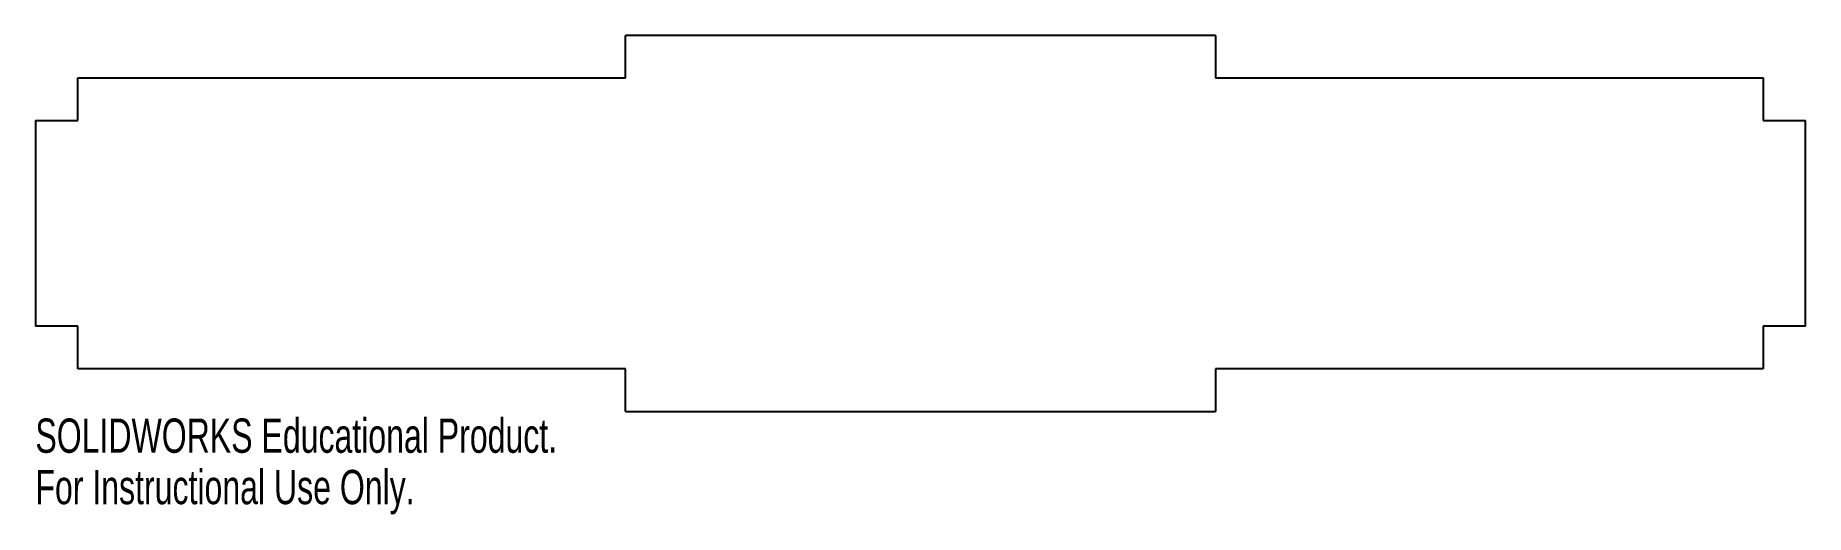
# Model space of a CAD drawing. Header units: millimetres. Extents: x 125 to 375, y 12 to 80.
import ezdxf

# ---------------------------------------------------------------- set-up
doc = ezdxf.new("R2010")
doc.units = ezdxf.units.MM
doc.styles.add('SLDTEXTSTYLE0', font='TXT', dxfattribs={"width": 0.7})

msp = doc.modelspace()

# ---------------------------------------------------------------- linework, layer by layer
at = {"color": 7, "linetype": 'Continuous', "lineweight": 25}
for p, q in [((291.67, 79.52), (208.33, 79.52)), ((208.33, 73.52), (208.33, 79.52)), ((291.67, 79.52), (291.67, 73.52)), ((131, 73.52), (208.33, 73.52)), ((131, 67.52), (131, 73.52)), ((291.67, 73.52), (369, 73.52)), ((369, 73.52), (369, 67.52)), ((125, 67.52), (131, 67.52)), ((125, 67.52), (125, 38.51)), ((369, 67.52), (375, 67.52)), ((375, 38.51), (375, 67.52)), ((131, 38.51), (125, 38.51)), ((131, 32.51), (131, 38.51)), ((369, 38.51), (369, 32.51)), ((375, 38.51), (369, 38.51)), ((208.33, 32.51), (131, 32.51)), ((208.33, 26.5), (208.33, 32.51)), ((291.67, 32.51), (291.67, 26.5)), ((369, 32.51), (291.67, 32.51)), ((208.33, 26.5), (291.67, 26.5))]:
    msp.add_line(p, q, dxfattribs=at)

# ---------------------------------------------------------------- texts
at = {"color": 7, "linetype": 'Continuous', "char_height": 4.8336, "attachment_point": 1, "style": 'SLDTEXTSTYLE0'}
for s, insert in [('SOLIDWORKS Educational Product.', (125, 25.49)), ('For Instructional Use Only.', (125, 18.24))]:
    msp.add_mtext(s, dxfattribs=dict(at, insert=insert))

doc.saveas('drawing.dxf')
